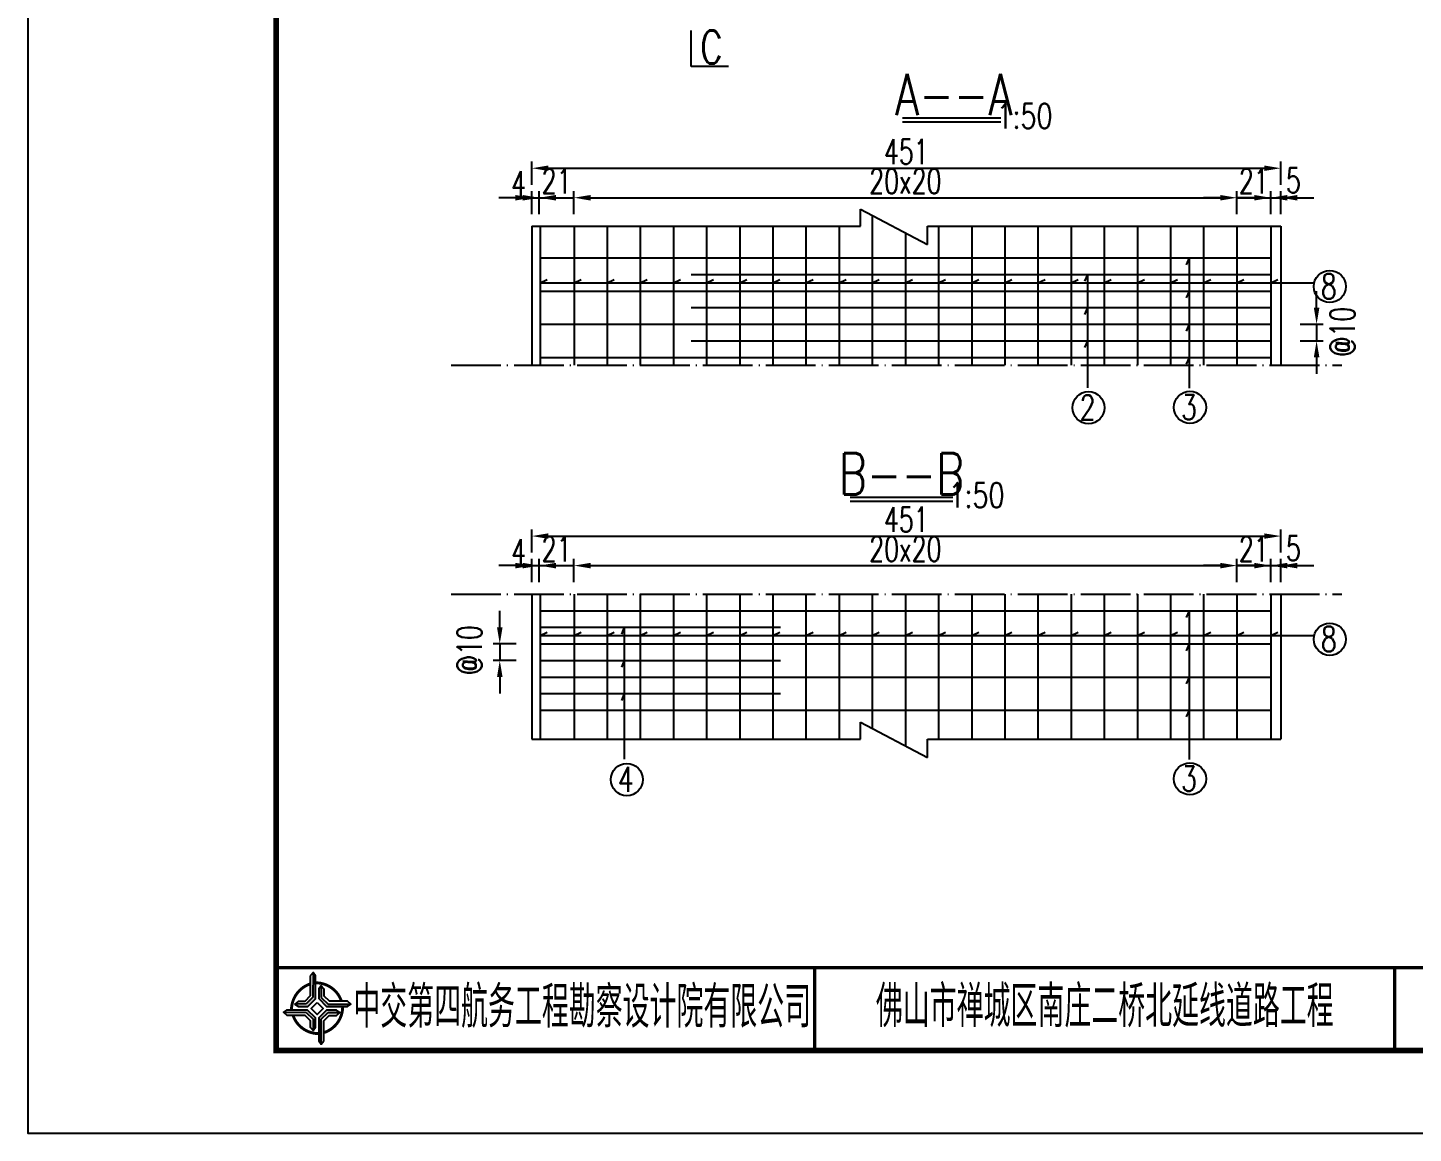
# Model space of a CAD drawing. Header units: millimetres. Extents: x -475 to 1205, y -1212 to 867.
# Drawn here: x -55.2 to 112.1, y -1212.1 to -1078.7 of the extents above; entities that cross this region are included whole.
import ezdxf
from ezdxf.enums import TextEntityAlignment as Align

# ---------------------------------------------------------------- set-up
doc = ezdxf.new("R2010")
doc.units = ezdxf.units.MM
doc.header["$LTSCALE"] = 0.25
doc.header["$PDMODE"] = 32
doc.header["$PDSIZE"] = 0.5
doc.linetypes.add('ACAD_ISO04W100', pattern=[30, 24, -3, 0, -3])
for name, color, linetype in [('lk', 7, 'Continuous'), ('中心线', 7, 'ACAD_ISO04W100'), ('图框', 7, 'Continuous'), ('文字', 7, 'Continuous'), ('标注', 4, 'Continuous'), ('钢筋', 6, 'Continuous')]:
    doc.layers.add(name, color=color, linetype=linetype)
doc.styles.get("Standard").update_dxf_attribs({"font": 'simplex1.shx', "width": 0.7, "bigfont": 'hztxt.shx'})
doc.styles.add('XGhz', font='simplex1.shx', dxfattribs={"width": 0.8, "bigfont": 'hztxt.shx'})
doc.styles.add('数字', font='simplex1.shx', dxfattribs={"width": 0.8, "bigfont": 'hztxt.shx'})
doc.dimstyles.new('STANDARD-50', dxfattribs={"dimscale": 0, "dimtxt": 3, "dimasz": 2, "dimexe": 0.8, "dimexo": 1, "dimgap": 0.5, "dimtad": 1, "dimdec": 0, "dimlfac": 5, "dimzin": 9, "dimdsep": 46, "dimtxsty": 'Standard', "dimcen": 0.5, "dimclrd": 256, "dimclre": 256, "dimclrt": 7, "dimadec": 0, "dimazin": 2, "dimtfac": 1, "dimtdec": 0, "dimtix": 1, "dimtmove": 2, "dimatfit": 3, "dimfxl": 0, "dimtolj": 1, "dimtzin": 0, "dimlwd": -1, "dimlwe": -1, "dimarcsym": 0})

# ---------------------------------------------------------------- blocks, each defined once
blk = doc.blocks.new('*D441')
at = {"layer": 'Defpoints', "color": 0}
for p in [(90.77, -1099.19), (10.77, -1102.64), (90.77, -1102.64)]:
    blk.add_point(p, dxfattribs=at)
at = {"layer": '标注'}
for p, q in [((10.77, -1101.19), (10.77, -1098.39)), ((90.77, -1101.19), (90.77, -1098.39)), ((12.77, -1099.19), (88.77, -1099.19))]:
    blk.add_line(p, q, dxfattribs=at)
for points in [[(12.77, -1098.86), (12.77, -1099.53), (10.77, -1099.19)], [(88.77, -1098.86), (88.77, -1099.53), (90.77, -1099.19)]]:
    blk.add_solid(points, dxfattribs=at)
at = {"layer": '标注', "color": 7, "insert": (50.77, -1097.19), "char_height": 3, "attachment_point": 5}
blk.add_mtext('\\A1;20x20', dxfattribs=at)
blk = doc.blocks.new('*D442')
at = {"layer": 'Defpoints', "color": 0}
for p in [(96.08, -1095.63), (96.08, -1100.74), (5.68, -1103.93)]:
    blk.add_point(p, dxfattribs=at)
at = {"layer": '标注'}
for p, q in [((5.68, -1097.63), (5.68, -1094.83)), ((96.08, -1097.63), (96.08, -1094.83)), ((7.68, -1095.63), (94.08, -1095.63))]:
    blk.add_line(p, q, dxfattribs=at)
for points in [[(7.68, -1095.3), (7.68, -1095.96), (5.68, -1095.63)], [(94.08, -1095.3), (94.08, -1095.96), (96.08, -1095.63)]]:
    blk.add_solid(points, dxfattribs=at)
at = {"layer": '标注', "color": 7, "insert": (50.88, -1093.63), "char_height": 3, "attachment_point": 5}
blk.add_mtext('\\A1;451', dxfattribs=at)
blk = doc.blocks.new('*D449')
at = {"layer": 'Defpoints', "color": 0}
for p in [(6.68, -1153.03), (1.81, -1155.03), (6.68, -1155.03)]:
    blk.add_point(p, dxfattribs=at)
at = {"layer": '文字'}
for p, q in [((1.81, -1151.03), (1.81, -1149.03)), ((3.81, -1153.03), (1.01, -1153.03)), ((1.81, -1153.03), (1.81, -1155.03)), ((3.81, -1155.03), (1.01, -1155.03)), ((1.81, -1157.03), (1.81, -1159.03))]:
    blk.add_line(p, q, dxfattribs=at)
for points in [[(1.48, -1151.03), (2.15, -1151.03), (1.81, -1153.03)], [(1.48, -1157.03), (2.15, -1157.03), (1.81, -1155.03)]]:
    blk.add_solid(points, dxfattribs=at)
at = {"layer": '文字', "color": 7, "insert": (-1.85, -1153.79), "char_height": 3, "attachment_point": 5, "rotation": 90}
blk.add_mtext('\\A1;@10', dxfattribs=at)
blk = doc.blocks.new('*D450')
at = {"layer": 'Defpoints', "color": 0}
for p in [(10.77, -1099.19), (6.58, -1102.64), (10.77, -1102.64)]:
    blk.add_point(p, dxfattribs=at)
at = {"layer": '标注'}
for p, q in [((6.58, -1101.19), (6.58, -1098.39)), ((10.77, -1101.19), (10.77, -1098.39)), ((4.58, -1099.19), (2.58, -1099.19)), ((6.58, -1099.19), (10.77, -1099.19)), ((12.77, -1099.19), (14.77, -1099.19))]:
    blk.add_line(p, q, dxfattribs=at)
for points in [[(4.58, -1098.86), (4.58, -1099.53), (6.58, -1099.19)], [(12.77, -1098.86), (12.77, -1099.53), (10.77, -1099.19)]]:
    blk.add_solid(points, dxfattribs=at)
at = {"layer": '标注', "color": 7, "insert": (8.67, -1097.19), "char_height": 3, "attachment_point": 5}
blk.add_mtext('\\A1;21', dxfattribs=at)
blk = doc.blocks.new('*D451')
at = {"layer": 'Defpoints', "color": 0}
for p in [(6.58, -1099.19), (5.68, -1102.64), (6.58, -1102.64)]:
    blk.add_point(p, dxfattribs=at)
at = {"layer": '标注'}
for p, q in [((5.68, -1101.19), (5.68, -1098.39)), ((6.58, -1101.19), (6.58, -1098.39)), ((3.68, -1099.19), (1.68, -1099.19)), ((5.68, -1099.19), (6.58, -1099.19)), ((8.58, -1099.19), (10.58, -1099.19))]:
    blk.add_line(p, q, dxfattribs=at)
for points in [[(3.68, -1098.86), (3.68, -1099.53), (5.68, -1099.19)], [(8.58, -1098.86), (8.58, -1099.53), (6.58, -1099.19)]]:
    blk.add_solid(points, dxfattribs=at)
at = {"layer": '标注', "color": 7, "insert": (4.09, -1097.5), "char_height": 3, "attachment_point": 5}
blk.add_mtext('\\A1;4', dxfattribs=at)
blk = doc.blocks.new('*D462')
at = {"layer": 'Defpoints', "color": 0}
for p in [(94.82, -1114.46), (94.82, -1116.46), (100.4, -1116.46)]:
    blk.add_point(p, dxfattribs=at)
at = {"layer": '文字'}
for p, q in [((100.4, -1112.46), (100.4, -1110.46)), ((98.4, -1114.46), (101.2, -1114.46)), ((100.4, -1114.46), (100.4, -1116.46)), ((98.4, -1116.46), (101.2, -1116.46)), ((100.4, -1118.46), (100.4, -1120.46))]:
    blk.add_line(p, q, dxfattribs=at)
for points in [[(100.07, -1112.46), (100.74, -1112.46), (100.4, -1114.46)], [(100.07, -1118.46), (100.74, -1118.46), (100.4, -1116.46)]]:
    blk.add_solid(points, dxfattribs=at)
at = {"layer": '文字', "color": 7, "insert": (103.52, -1115.37), "char_height": 3, "attachment_point": 5, "rotation": 90}
blk.add_mtext('\\A1;@10', dxfattribs=at)
blk = doc.blocks.new('*D484')
at = {"layer": 'Defpoints', "color": 0}
for p in [(96.08, -1099.19), (94.87, -1102.64), (96.08, -1102.64)]:
    blk.add_point(p, dxfattribs=at)
at = {"layer": '标注'}
for p, q in [((94.87, -1101.19), (94.87, -1098.39)), ((96.08, -1101.19), (96.08, -1098.39)), ((92.87, -1099.19), (90.87, -1099.19)), ((94.87, -1099.19), (96.08, -1099.19)), ((98.08, -1099.19), (100.08, -1099.19))]:
    blk.add_line(p, q, dxfattribs=at)
for points in [[(92.87, -1098.86), (92.87, -1099.53), (94.87, -1099.19)], [(98.08, -1098.86), (98.08, -1099.53), (96.08, -1099.19)]]:
    blk.add_solid(points, dxfattribs=at)
at = {"layer": '标注', "color": 7, "insert": (97.61, -1097.09), "char_height": 3, "attachment_point": 5}
blk.add_mtext('\\A1;5', dxfattribs=at)
blk = doc.blocks.new('*D463')
at = {"layer": 'Defpoints', "color": 0}
for p in [(94.87, -1099.19), (90.77, -1102.64), (94.87, -1102.64)]:
    blk.add_point(p, dxfattribs=at)
at = {"layer": '标注'}
for p, q in [((90.77, -1101.19), (90.77, -1098.39)), ((94.87, -1101.19), (94.87, -1098.39)), ((88.77, -1099.19), (86.77, -1099.19)), ((90.77, -1099.19), (94.87, -1099.19)), ((96.87, -1099.19), (98.87, -1099.19))]:
    blk.add_line(p, q, dxfattribs=at)
for points in [[(88.77, -1098.86), (88.77, -1099.53), (90.77, -1099.19)], [(96.87, -1098.86), (96.87, -1099.53), (94.87, -1099.19)]]:
    blk.add_solid(points, dxfattribs=at)
at = {"layer": '标注', "color": 7, "insert": (92.82, -1097.19), "char_height": 3, "attachment_point": 5}
blk.add_mtext('\\A1;21', dxfattribs=at)
blk = doc.blocks.new('*D470')
at = {"layer": 'Defpoints', "color": 0}
for p in [(90.77, -1143.58), (10.77, -1147.03), (90.77, -1147.03)]:
    blk.add_point(p, dxfattribs=at)
at = {"layer": '标注'}
for p, q in [((10.77, -1145.58), (10.77, -1142.78)), ((12.77, -1143.58), (88.77, -1143.58)), ((90.77, -1145.58), (90.77, -1142.78))]:
    blk.add_line(p, q, dxfattribs=at)
for points in [[(12.77, -1143.25), (12.77, -1143.92), (10.77, -1143.58)], [(88.77, -1143.25), (88.77, -1143.92), (90.77, -1143.58)]]:
    blk.add_solid(points, dxfattribs=at)
at = {"layer": '标注', "color": 7, "insert": (50.77, -1141.58), "char_height": 3, "attachment_point": 5}
blk.add_mtext('\\A1;20x20', dxfattribs=at)
blk = doc.blocks.new('*D471')
at = {"layer": 'Defpoints', "color": 0}
for p in [(96.08, -1140.02), (96.08, -1145.14), (5.68, -1148.32)]:
    blk.add_point(p, dxfattribs=at)
at = {"layer": '标注'}
for p, q in [((5.68, -1142.02), (5.68, -1139.22)), ((7.68, -1140.02), (94.08, -1140.02)), ((96.08, -1142.02), (96.08, -1139.22))]:
    blk.add_line(p, q, dxfattribs=at)
for points in [[(7.68, -1139.69), (7.68, -1140.35), (5.68, -1140.02)], [(94.08, -1139.69), (94.08, -1140.35), (96.08, -1140.02)]]:
    blk.add_solid(points, dxfattribs=at)
at = {"layer": '标注', "color": 7, "insert": (50.88, -1138.02), "char_height": 3, "attachment_point": 5}
blk.add_mtext('\\A1;451', dxfattribs=at)
blk = doc.blocks.new('*D472')
at = {"layer": 'Defpoints', "color": 0}
for p in [(6.58, -1143.58), (5.68, -1147.03), (6.58, -1147.03)]:
    blk.add_point(p, dxfattribs=at)
at = {"layer": '标注'}
for p, q in [((3.68, -1143.58), (1.68, -1143.58)), ((5.68, -1145.58), (5.68, -1142.78)), ((5.68, -1143.58), (6.58, -1143.58)), ((6.58, -1145.58), (6.58, -1142.78)), ((8.58, -1143.58), (10.58, -1143.58))]:
    blk.add_line(p, q, dxfattribs=at)
for points in [[(3.68, -1143.25), (3.68, -1143.92), (5.68, -1143.58)], [(8.58, -1143.25), (8.58, -1143.92), (6.58, -1143.58)]]:
    blk.add_solid(points, dxfattribs=at)
at = {"layer": '标注', "color": 7, "insert": (4.09, -1141.89), "char_height": 3, "attachment_point": 5}
blk.add_mtext('\\A1;4', dxfattribs=at)
blk = doc.blocks.new('*D473')
at = {"layer": 'Defpoints', "color": 0}
for p in [(10.77, -1143.58), (6.58, -1147.03), (10.77, -1147.03)]:
    blk.add_point(p, dxfattribs=at)
at = {"layer": '标注'}
for p, q in [((4.58, -1143.58), (2.58, -1143.58)), ((6.58, -1145.58), (6.58, -1142.78)), ((6.58, -1143.58), (10.77, -1143.58)), ((10.77, -1145.58), (10.77, -1142.78)), ((12.77, -1143.58), (14.77, -1143.58))]:
    blk.add_line(p, q, dxfattribs=at)
for points in [[(4.58, -1143.25), (4.58, -1143.92), (6.58, -1143.58)], [(12.77, -1143.25), (12.77, -1143.92), (10.77, -1143.58)]]:
    blk.add_solid(points, dxfattribs=at)
at = {"layer": '标注', "color": 7, "insert": (8.67, -1141.58), "char_height": 3, "attachment_point": 5}
blk.add_mtext('\\A1;21', dxfattribs=at)
blk = doc.blocks.new('*D474')
at = {"layer": 'Defpoints', "color": 0}
for p in [(94.87, -1143.58), (90.77, -1147.03), (94.87, -1147.03)]:
    blk.add_point(p, dxfattribs=at)
at = {"layer": '标注'}
for p, q in [((88.77, -1143.58), (86.77, -1143.58)), ((90.77, -1145.58), (90.77, -1142.78)), ((90.77, -1143.58), (94.87, -1143.58)), ((94.87, -1145.58), (94.87, -1142.78)), ((96.87, -1143.58), (98.87, -1143.58))]:
    blk.add_line(p, q, dxfattribs=at)
for points in [[(88.77, -1143.25), (88.77, -1143.92), (90.77, -1143.58)], [(96.87, -1143.25), (96.87, -1143.92), (94.87, -1143.58)]]:
    blk.add_solid(points, dxfattribs=at)
at = {"layer": '标注', "color": 7, "insert": (92.82, -1141.58), "char_height": 3, "attachment_point": 5}
blk.add_mtext('\\A1;21', dxfattribs=at)
blk = doc.blocks.new('*D475')
at = {"layer": 'Defpoints', "color": 0}
for p in [(96.08, -1143.58), (94.87, -1147.03), (96.08, -1147.03)]:
    blk.add_point(p, dxfattribs=at)
at = {"layer": '标注'}
for p, q in [((92.87, -1143.58), (90.87, -1143.58)), ((94.87, -1145.58), (94.87, -1142.78)), ((94.87, -1143.58), (96.08, -1143.58)), ((96.08, -1145.58), (96.08, -1142.78)), ((98.08, -1143.58), (100.08, -1143.58))]:
    blk.add_line(p, q, dxfattribs=at)
for points in [[(92.87, -1143.25), (92.87, -1143.92), (94.87, -1143.58)], [(98.08, -1143.25), (98.08, -1143.92), (96.08, -1143.58)]]:
    blk.add_solid(points, dxfattribs=at)
at = {"layer": '标注', "color": 7, "insert": (97.61, -1141.48), "char_height": 3, "attachment_point": 5}
blk.add_mtext('\\A1;5', dxfattribs=at)
blk = doc.blocks.new('tb')
at = {"lineweight": -3}
h = blk.add_hatch(color=256, dxfattribs=at)
h.paths.add_polyline_path([(-1.23, -0.13), (-3.78, -0.14), (-4.14, -0.41), (-1.4, -0.44), (-0.56, -1.24), (-0.54, -2.62), (-0.27, -2.2), (-0.26, -1.06)])
h.paths.add_polyline_path([(0.13, -1.08), (0.14, -3.86), (0.41, -4.26), (0.44, -1.24), (1.25, -0.43), (2.66, -0.43), (2.26, -0.16), (1.07, -0.15)])
h.paths.add_polyline_path([(1.08, 0.3), (3.62, 0.3), (4.02, 0.56), (1.25, 0.57), (0.43, 1.39), (0.43, 2.8), (0.16, 2.41), (0.15, 1.24)])
h.paths.add_polyline_path([(-0.28, 1.21), (-0.28, 3.99), (-0.56, 4.39), (-0.57, 1.41), (-1.38, 0.6), (-2.74, 0.56), (-2.33, 0.3), (-1.2, 0.29)])
for p, q in [((-0.56, 4.39), (-0.57, 1.41)), ((0.43, 2.8), (0.43, 1.39)), ((-1.38, 0.6), (-2.74, 0.56)), ((-0.57, 1.41), (-1.38, 0.6)), ((0.43, 1.39), (1.25, 0.57)), ((1.25, 0.57), (4.02, 0.56)), ((-4.14, -0.41), (-1.4, -0.44)), ((-1.4, -0.44), (-0.56, -1.24)), ((-0.56, -1.24), (-0.54, -2.62)), ((0.41, -4.26), (0.44, -1.24)), ((0.44, -1.24), (1.25, -0.43)), ((1.25, -0.43), (2.66, -0.43))]:
    blk.add_line(p, q, dxfattribs=at)
at = {"lineweight": -3, "flags": 128}
for points in [[(-0.9, 3.99), (-0.9, 1.58), (-1.53, 0.91), (-2.34, 0.91), (-2.74, 0.56), (-2.33, 0.3), (-1.2, 0.29), (-0.28, 1.21), (-0.28, 3.99), (-0.56, 4.39)], [(3.62, 0.92), (1.43, 0.92), (0.77, 1.54), (0.77, 2.38), (0.43, 2.8), (0.16, 2.41), (0.15, 1.24), (1.08, 0.3), (3.62, 0.3), (4.02, 0.56)], [(-0.04, 0.77), (0.68, 0.04), (-0.04, -0.69), (-0.77, 0.05)], [(-3.73, -0.76), (-1.54, -0.76), (-0.89, -1.39), (-0.89, -2.21), (-0.54, -2.62), (-0.27, -2.2), (-0.26, -1.06), (-1.23, -0.13), (-3.78, -0.14), (-4.14, -0.41)], [(0.75, -3.85), (0.75, -1.43), (1.4, -0.78), (2.26, -0.78), (2.66, -0.43), (2.26, -0.16), (1.07, -0.15), (0.13, -1.08), (0.14, -3.86), (0.41, -4.26)]]:
    blk.add_lwpolyline(points, close=True, dxfattribs=at)
at = {"lineweight": -3, "const_width": 0.35, "flags": 128}
for points in [[(-0.9, 3.02, 0.324167), (-3.16, -0.14)], [(2.88, 0.92, 0.324403), (-0.24, 3.15)], [(0.75, -2.86, 0.325418), (3.02, 0.26)], [(-2.98, -0.76, 0.322976), (0.14, -2.98)]]:
    blk.add_lwpolyline(points, format="xyb", dxfattribs=at)
blk = doc.blocks.new('123')
at = {"layer": '图框', "color": 2}
blk.add_lwpolyline([(370.03, 635.68), (370.03, 932.68), (-49.97, 932.68), (-49.97, 635.68)], close=True, dxfattribs=at)

msp = doc.modelspace()

# ---------------------------------------------------------------- linework, layer by layer
for points, const_width in [([(354.834, -925.085), (-25.166, -925.085), (-25.166, -1202.085), (354.834, -1202.085), (354.834, -925.085)], 0.7), ([(-25.166, -1192.085), (354.834, -1192.085)], 0.4)]:
    msp.add_lwpolyline(points, dxfattribs=dict(const_width=const_width))
at = {"layer": 'lk'}
for p, q in [((45.334, -1100.565), (53.428, -1104.848)), ((45.334, -1102.636), (45.334, -1100.565)), ((5.681, -1102.636), (5.681, -1119.395)), ((5.681, -1102.636), (45.334, -1102.636)), ((53.428, -1104.848), (53.428, -1102.636)), ((53.428, -1102.636), (96.08, -1102.636)), ((96.08, -1102.636), (96.08, -1119.395)), ((5.681, -1147.027), (5.681, -1164.532)), ((96.08, -1147.027), (96.08, -1164.532)), ((45.334, -1162.461), (53.428, -1166.744)), ((45.334, -1164.532), (45.334, -1162.461)), ((5.681, -1164.532), (45.334, -1164.532)), ((53.428, -1166.744), (53.428, -1164.532)), ((53.428, -1164.532), (96.08, -1164.532))]:
    msp.add_line(p, q, dxfattribs=at)
at = {"layer": '中心线'}
for p, q in [((-4.067, -1119.395), (103.46, -1119.395)), ((-4.067, -1147.027), (103.46, -1147.027))]:
    msp.add_line(p, q, dxfattribs=at)
at = {"layer": '图框', "const_width": 0.4}
for points in [[(39.834, -1192.085), (39.834, -1202.085)], [(109.834, -1202.085), (109.834, -1192.085)]]:
    msp.add_lwpolyline(points, dxfattribs=at)
at = {"layer": '标注'}
for p, q in [((24.92, -1083.351), (24.92, -1079.006)), ((29.417, -1083.351), (24.92, -1083.351)), ((50.405, -1090.051), (62.281, -1090.051)), ((85.004, -1106.456), (84.647, -1107.279)), ((85.004, -1106.456), (85.004, -1122.156)), ((72.757, -1108.456), (72.4, -1109.279)), ((72.757, -1108.456), (72.757, -1122.123)), ((6.681, -1109.46), (7.531, -1109.039)), ((6.681, -1109.46), (100.024, -1109.46)), ((10.771, -1109.46), (11.622, -1109.039)), ((14.771, -1109.46), (15.622, -1109.039)), ((18.771, -1109.46), (19.622, -1109.039)), ((22.771, -1109.46), (23.622, -1109.039)), ((26.771, -1109.46), (27.622, -1109.039)), ((30.771, -1109.46), (31.622, -1109.039)), ((34.771, -1109.46), (35.622, -1109.039)), ((38.771, -1109.46), (39.622, -1109.039)), ((42.771, -1109.46), (43.622, -1109.039)), ((46.771, -1109.46), (47.622, -1109.039)), ((50.771, -1109.46), (51.622, -1109.039)), ((54.771, -1109.46), (55.622, -1109.039)), ((58.771, -1109.46), (59.622, -1109.039)), ((62.771, -1109.46), (63.622, -1109.039)), ((66.771, -1109.46), (67.622, -1109.039)), ((70.771, -1109.46), (71.622, -1109.039)), ((74.771, -1109.46), (75.622, -1109.039)), ((78.771, -1109.46), (79.622, -1109.039)), ((82.771, -1109.46), (83.622, -1109.039)), ((85.004, -1110.456), (84.647, -1111.279)), ((86.771, -1109.46), (87.622, -1109.039)), ((90.771, -1109.46), (91.622, -1109.039)), ((94.875, -1109.46), (95.725, -1109.039)), ((72.757, -1112.456), (72.4, -1113.279)), ((85.004, -1114.456), (84.647, -1115.279)), ((72.757, -1116.456), (72.4, -1117.279)), ((85.004, -1118.456), (84.647, -1119.279)), ((44.097, -1135.814), (56.488, -1135.814)), ((85.004, -1149.027), (84.647, -1149.85)), ((85.004, -1149.027), (85.004, -1166.984)), ((6.681, -1152.031), (7.531, -1151.61)), ((6.681, -1152.031), (100.024, -1152.031)), ((10.771, -1152.031), (11.622, -1151.61)), ((14.771, -1152.031), (15.622, -1151.61)), ((16.844, -1151.027), (16.487, -1151.85)), ((16.844, -1151.027), (16.844, -1166.96)), ((18.771, -1152.031), (19.622, -1151.61)), ((22.771, -1152.031), (23.622, -1151.61)), ((26.771, -1152.031), (27.622, -1151.61)), ((30.771, -1152.031), (31.622, -1151.61)), ((34.771, -1152.031), (35.622, -1151.61)), ((38.771, -1152.031), (39.622, -1151.61)), ((42.771, -1152.031), (43.622, -1151.61)), ((46.771, -1152.031), (47.622, -1151.61)), ((50.771, -1152.031), (51.622, -1151.61)), ((54.771, -1152.031), (55.622, -1151.61)), ((58.771, -1152.031), (59.622, -1151.61)), ((62.771, -1152.031), (63.622, -1151.61)), ((66.771, -1152.031), (67.622, -1151.61)), ((70.771, -1152.031), (71.622, -1151.61)), ((74.771, -1152.031), (75.622, -1151.61)), ((78.771, -1152.031), (79.622, -1151.61)), ((82.771, -1152.031), (83.622, -1151.61)), ((86.771, -1152.031), (87.622, -1151.61)), ((90.771, -1152.031), (91.622, -1151.61)), ((94.875, -1152.031), (95.725, -1151.61)), ((85.004, -1153.027), (84.647, -1153.85)), ((16.844, -1155.027), (16.487, -1155.85)), ((85.004, -1157.027), (84.647, -1157.85)), ((16.844, -1159.027), (16.487, -1159.85)), ((85.004, -1161.027), (84.647, -1161.85))]:
    msp.add_line(p, q, dxfattribs=at)
for centre in [(101.991, -1109.904), (72.87, -1124.526), (85.117, -1124.487), (101.991, -1152.475), (17.151, -1169.409), (85.117, -1169.315)]:
    msp.add_circle(centre, 1.936, dxfattribs=at)
at = {"layer": '钢筋'}
for p, q in [((50.405, -1089.551), (62.281, -1089.551)), ((46.771, -1101.326), (46.771, -1119.395)), ((6.681, -1102.636), (6.681, -1119.395)), ((10.771, -1102.636), (10.771, -1119.395)), ((14.771, -1102.636), (14.771, -1119.395)), ((18.771, -1102.636), (18.771, -1119.395)), ((22.771, -1102.636), (22.771, -1119.395)), ((26.771, -1102.636), (26.771, -1119.395)), ((30.771, -1102.636), (30.771, -1119.395)), ((34.771, -1102.636), (34.771, -1119.395)), ((38.771, -1102.636), (38.771, -1119.395)), ((42.771, -1102.636), (42.771, -1119.395)), ((50.771, -1103.442), (50.771, -1119.395)), ((54.771, -1102.636), (54.771, -1119.395)), ((58.771, -1102.636), (58.771, -1119.395)), ((62.771, -1102.636), (62.771, -1119.395)), ((66.771, -1102.636), (66.771, -1119.395)), ((70.771, -1102.636), (70.771, -1119.395)), ((74.771, -1102.636), (74.771, -1119.395)), ((78.771, -1102.636), (78.771, -1119.395)), ((82.771, -1102.636), (82.771, -1119.395)), ((86.771, -1102.636), (86.771, -1119.395)), ((90.771, -1102.636), (90.771, -1119.395)), ((94.875, -1102.636), (94.875, -1119.395)), ((6.681, -1106.456), (94.875, -1106.456)), ((24.902, -1108.456), (94.875, -1108.456)), ((6.681, -1110.456), (94.875, -1110.456)), ((24.902, -1112.456), (94.875, -1112.456)), ((6.681, -1114.456), (94.875, -1114.456)), ((24.902, -1116.456), (94.875, -1116.456)), ((6.681, -1118.456), (94.875, -1118.456)), ((44.097, -1135.314), (56.488, -1135.314)), ((6.681, -1147.027), (6.681, -1164.532)), ((10.771, -1147.027), (10.771, -1164.532)), ((14.771, -1147.027), (14.771, -1164.532)), ((18.771, -1147.027), (18.771, -1164.532)), ((22.771, -1147.027), (22.771, -1164.532)), ((26.771, -1147.027), (26.771, -1164.532)), ((30.771, -1147.027), (30.771, -1164.532)), ((34.771, -1147.027), (34.771, -1164.532)), ((38.771, -1147.027), (38.771, -1164.532)), ((42.771, -1147.027), (42.771, -1164.532)), ((46.771, -1147.027), (46.771, -1163.222)), ((50.771, -1147.027), (50.771, -1165.338)), ((54.771, -1147.027), (54.771, -1164.532)), ((58.771, -1147.027), (58.771, -1164.532)), ((62.771, -1147.027), (62.771, -1164.532)), ((66.771, -1147.027), (66.771, -1164.532)), ((70.771, -1147.027), (70.771, -1164.532)), ((74.771, -1147.027), (74.771, -1164.532)), ((78.771, -1147.027), (78.771, -1164.532)), ((82.771, -1147.027), (82.771, -1164.532)), ((86.771, -1147.027), (86.771, -1164.532)), ((90.771, -1147.027), (90.771, -1164.532)), ((94.875, -1147.027), (94.875, -1164.532)), ((6.681, -1149.027), (94.875, -1149.027)), ((6.681, -1151.027), (35.694, -1151.027)), ((6.681, -1153.027), (94.875, -1153.027)), ((6.681, -1155.027), (35.694, -1155.027)), ((6.681, -1157.027), (94.875, -1157.027)), ((6.681, -1159.027), (35.694, -1159.027)), ((6.681, -1161.027), (94.875, -1161.027))]:
    msp.add_line(p, q, dxfattribs=at)

# ---------------------------------------------------------------- block references
at = {"lineweight": -3}
msp.add_blockref('tb', (-20.17, -1197.08), dxfattribs=at)
at = {"layer": '标注'}
msp.add_blockref('123', (-5.191, -1847.766), dxfattribs=at)

# ---------------------------------------------------------------- texts
at = {"layer": '图框', "width": 0.65}
for s, p in [('中交第四航务工程勘察设计院有限公司', (11.765, -1196.837)), ('佛山市禅城区南庄二桥北延线道路工程', (74.834, -1196.771))]:
    msp.add_text(s, height=5, dxfattribs=at).set_placement(p, align=Align.MIDDLE_CENTER)
at = {"layer": '文字', "width": 0.75}
for s, height, style, p in [('C', 4, 'XGhz', (27.354, -1081.009)), ('A--A', 5, 'XGhz', (56.624, -1086.734)), ('1:50', 3, '数字', (65.148, -1089.326)), ('8', 3, '数字', (101.878, -1109.877)), ('2', 3, '数字', (72.756, -1124.499)), ('3', 3, '数字', (85.003, -1124.46)), ('B--B', 5, 'XGhz', (50.297, -1132.497)), ('1:50', 3, '数字', (59.355, -1135.088)), ('8', 3, '数字', (101.878, -1152.448)), ('4', 3, '数字', (17.038, -1169.382)), ('3', 3, '数字', (85.003, -1169.288))]:
    msp.add_text(s, height=height, dxfattribs=dict(at, style=style)).set_placement(p, align=Align.MIDDLE)

# ---------------------------------------------------------------- dimensions: what is measured, and where the dimension line sits
at = {"layer": '文字'}
for base, p1, p2, picture, middle in [((100.402, -1116.456), (94.822, -1114.456), (94.822, -1116.456), '*D462', (103.521, -1115.371)), ((1.812, -1155.027), (6.681, -1153.027), (6.681, -1155.027), '*D449', (-1.851, -1153.795))]:
    dim = msp.add_linear_dim(base=base, p1=p1, p2=p2, angle=90, text='@10', dimstyle='STANDARD-50', override={"dimscale": 1}, dxfattribs=at)
    dim.commit()
    dim.dimension.update_dxf_attribs({"geometry": picture, "text_midpoint": middle, "dimtype": 160})
at = {"layer": '标注'}
for base, p1, p2, text, picture, middle in [((96.08, -1095.629), (5.681, -1103.931), (96.08, -1100.744), '451', '*D442', (50.88, -1093.629)), ((10.771, -1099.193), (6.575, -1102.636), (10.771, -1102.636), '21', '*D450', (8.673, -1097.193)), ((90.771, -1099.193), (10.771, -1102.636), (90.771, -1102.636), '20x20', '*D441', (50.771, -1097.193)), ((94.875, -1099.193), (90.771, -1102.636), (94.875, -1102.636), '21', '*D463', (92.823, -1097.193)), ((96.08, -1140.02), (5.681, -1148.323), (96.08, -1145.135), '451', '*D471', (50.88, -1138.02)), ((10.771, -1143.584), (6.575, -1147.027), (10.771, -1147.027), '21', '*D473', (8.673, -1141.584)), ((90.771, -1143.584), (10.771, -1147.027), (90.771, -1147.027), '20x20', '*D470', (50.771, -1141.584)), ((94.875, -1143.584), (90.771, -1147.027), (94.875, -1147.027), '21', '*D474', (92.823, -1141.584))]:
    dim = msp.add_linear_dim(base=base, p1=p1, p2=p2, text=text, dimstyle='STANDARD-50', override={"dimscale": 1}, dxfattribs=at)
    dim.commit()
    dim.dimension.update_dxf_attribs({"geometry": picture, "text_midpoint": middle})
for base, p1, p2, picture, middle in [((96.08, -1099.193), (94.875, -1102.636), (96.08, -1102.636), '*D484', (97.607, -1097.093)), ((96.08, -1143.584), (94.875, -1147.027), (96.08, -1147.027), '*D475', (97.607, -1141.484))]:
    dim = msp.add_linear_dim(base=base, p1=p1, p2=p2, text='5', dimstyle='STANDARD-50', override={"dimscale": 1}, dxfattribs=at)
    dim.commit()
    dim.dimension.update_dxf_attribs({"geometry": picture, "text_midpoint": middle, "dimtype": 160})
for base, p1, p2, picture, middle in [((6.575, -1099.193), (5.681, -1102.636), (6.575, -1102.636), '*D451', (4.095, -1097.5)), ((6.575, -1143.584), (5.681, -1147.027), (6.575, -1147.027), '*D472', (4.095, -1141.891))]:
    dim = msp.add_linear_dim(base=base, p1=p1, p2=p2, dimstyle='STANDARD-50', override={"dimscale": 1}, dxfattribs=at)
    dim.commit()
    dim.dimension.update_dxf_attribs({"geometry": picture, "text_midpoint": middle, "dimtype": 160})

doc.saveas('drawing.dxf')
